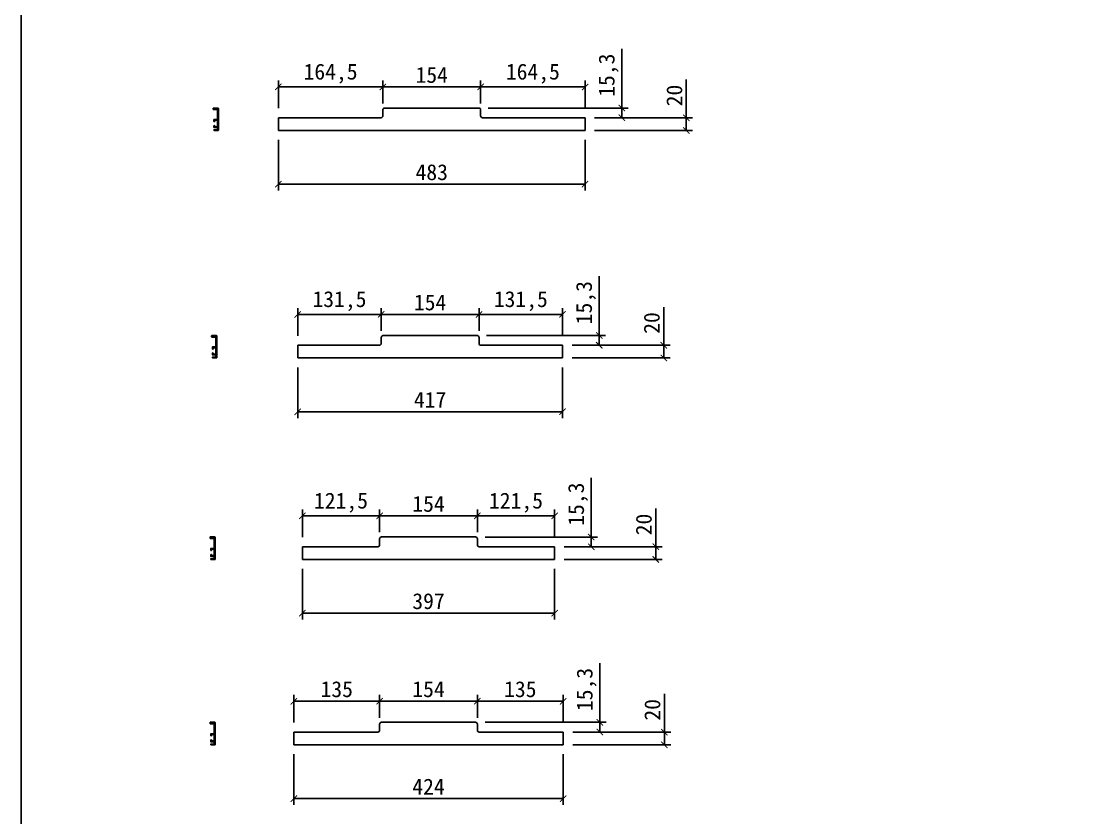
# Model space of a CAD drawing. Header units: millimetres. Extents: x -44117 to 256353, y -2095463 to 65325.
# Drawn here: x 112694 to 114368, y -89062 to -87808 of the extents above; entities that cross this region are included whole.
import ezdxf

# ---------------------------------------------------------------- set-up
doc = ezdxf.new("R2010")
doc.units = ezdxf.units.MM
doc.header["$LTSCALE"] = 10
doc.dimstyles.new('ISO-25', dxfattribs={"dimtxt": 2.5, "dimasz": 2.5, "dimexe": 1, "dimexo": 1, "dimtad": 1, "dimtxsty": 'Standard', "dimblk": 'ARCHTICK', "dimcen": 2.5, "dimadec": 0, "dimazin": 0, "dimtfac": 1, "dimtmove": 0, "dimatfit": 3, "dimfxl": 0, "dimarcsym": 0})

# ---------------------------------------------------------------- blocks, each defined once
blk = doc.blocks.new('_ArchTick')
at = {"color": 0, "linetype": 'ByBlock', "const_width": 0.15}
blk.add_lwpolyline([(-0.5, -0.5), (0.5, 0.5)], dxfattribs=at)
blk = doc.blocks.new('*D2542')
at = {"color": 0, "lineweight": -2}
for p, q in [((113263, -87932.3), (113263, -87901)), ((113417, -87932.3), (113417, -87901)), ((113263, -87911), (113417, -87911))]:
    blk.add_line(p, q, dxfattribs=at)
at = {"layer": 'Defpoints', "color": 0}
for p in [(113417, -87911), (113263, -87947.3), (113417, -87947.3)]:
    blk.add_point(p, dxfattribs=at)
at = {"color": 0, "lineweight": -2, "xscale": 10, "yscale": 10, "zscale": 10, "rotation": 180}
blk.add_blockref('_ArchTick', (113263, -87911), dxfattribs=at)
at = {"color": 0, "lineweight": -2, "xscale": 10, "yscale": 10, "zscale": 10}
blk.add_blockref('_ArchTick', (113417, -87911), dxfattribs=at)
at = {"color": 0, "insert": (113340, -87892.3), "char_height": 25, "attachment_point": 5}
blk.add_mtext('154', dxfattribs=at)
blk = doc.blocks.new('*D2543')
at = {"color": 0, "lineweight": -2}
for p, q in [((113098.5, -87994.6), (113098.5, -88074.2)), ((113581.5, -87994.6), (113581.5, -88074.2)), ((113581.5, -88064.2), (113098.5, -88064.2))]:
    blk.add_line(p, q, dxfattribs=at)
at = {"layer": 'Defpoints', "color": 0}
for p in [(113098.5, -87979.6), (113581.5, -87979.6), (113098.5, -88064.2)]:
    blk.add_point(p, dxfattribs=at)
at = {"color": 0, "lineweight": -2, "xscale": 10, "yscale": 10, "zscale": 10, "rotation": 180}
blk.add_blockref('_ArchTick', (113098.5, -88064.2), dxfattribs=at)
at = {"color": 0, "lineweight": -2, "xscale": 10, "yscale": 10, "zscale": 10}
blk.add_blockref('_ArchTick', (113581.5, -88064.2), dxfattribs=at)
at = {"color": 0, "insert": (113340, -88045.5), "char_height": 25, "attachment_point": 5}
blk.add_mtext('483', dxfattribs=at)
blk = doc.blocks.new('*D2544')
at = {"color": 0, "lineweight": -2}
for p, q in [((113639.3, -87944.3), (113639.3, -87851)), ((113429, -87944.3), (113649.3, -87944.3)), ((113639.3, -87959.6), (113639.3, -87944.3)), ((113596.5, -87959.6), (113649.3, -87959.6))]:
    blk.add_line(p, q, dxfattribs=at)
at = {"layer": 'Defpoints', "color": 0}
for p in [(113414, -87944.3), (113639.3, -87944.3), (113581.5, -87959.6)]:
    blk.add_point(p, dxfattribs=at)
at = {"color": 0, "lineweight": -2, "xscale": 10, "yscale": 10, "zscale": 10}
for p, rotation in [((113639.3, -87944.3), 90), ((113639.3, -87959.6), 270)]:
    blk.add_blockref('_ArchTick', p, dxfattribs=dict(at, rotation=rotation))
at = {"color": 0, "insert": (113618.5, -87892.6), "char_height": 25, "attachment_point": 5, "rotation": 90}
blk.add_mtext('15,3', dxfattribs=at)
blk = doc.blocks.new('*D2545')
at = {"color": 0, "lineweight": -2}
for p, q in [((113740.8, -87959.6), (113740.8, -87899.6)), ((113596.5, -87959.6), (113750.8, -87959.6)), ((113740.8, -87979.6), (113740.8, -87959.6)), ((113596.5, -87979.6), (113750.8, -87979.6))]:
    blk.add_line(p, q, dxfattribs=at)
at = {"layer": 'Defpoints', "color": 0}
for p in [(113581.5, -87959.6), (113740.8, -87959.6), (113581.5, -87979.6)]:
    blk.add_point(p, dxfattribs=at)
at = {"color": 0, "lineweight": -2, "xscale": 10, "yscale": 10, "zscale": 10}
for p, rotation in [((113740.8, -87959.6), 90), ((113740.8, -87979.6), 270)]:
    blk.add_blockref('_ArchTick', p, dxfattribs=dict(at, rotation=rotation))
at = {"color": 0, "insert": (113722.1, -87924.6), "char_height": 25, "attachment_point": 5, "rotation": 90}
blk.add_mtext('20', dxfattribs=at)
blk = doc.blocks.new('*D2546')
at = {"color": 0, "lineweight": -2}
for p, q in [((113098.5, -87944.6), (113098.5, -87901)), ((113263, -87936.9), (113263, -87901)), ((113098.5, -87911), (113263, -87911))]:
    blk.add_line(p, q, dxfattribs=at)
at = {"layer": 'Defpoints', "color": 0}
for p in [(113263, -87911), (113263, -87951.9), (113098.5, -87959.6)]:
    blk.add_point(p, dxfattribs=at)
at = {"color": 0, "lineweight": -2, "xscale": 10, "yscale": 10, "zscale": 10, "rotation": 180}
blk.add_blockref('_ArchTick', (113098.5, -87911), dxfattribs=at)
at = {"color": 0, "lineweight": -2, "xscale": 10, "yscale": 10, "zscale": 10}
blk.add_blockref('_ArchTick', (113263, -87911), dxfattribs=at)
at = {"color": 0, "insert": (113180.7, -87890.2), "char_height": 25, "attachment_point": 5}
blk.add_mtext('164,5', dxfattribs=at)
blk = doc.blocks.new('*D2547')
at = {"color": 0, "lineweight": -2}
for p, q in [((113417, -87936.9), (113417, -87901)), ((113581.5, -87944.6), (113581.5, -87901)), ((113417, -87911), (113581.5, -87911))]:
    blk.add_line(p, q, dxfattribs=at)
at = {"layer": 'Defpoints', "color": 0}
for p in [(113581.5, -87911), (113417, -87951.9), (113581.5, -87959.6)]:
    blk.add_point(p, dxfattribs=at)
at = {"color": 0, "lineweight": -2, "xscale": 10, "yscale": 10, "zscale": 10, "rotation": 180}
blk.add_blockref('_ArchTick', (113417, -87911), dxfattribs=at)
at = {"color": 0, "lineweight": -2, "xscale": 10, "yscale": 10, "zscale": 10}
blk.add_blockref('_ArchTick', (113581.5, -87911), dxfattribs=at)
at = {"color": 0, "insert": (113499.2, -87890.2), "char_height": 25, "attachment_point": 5}
blk.add_mtext('164,5', dxfattribs=at)
blk = doc.blocks.new('*D2548')
at = {"color": 0, "lineweight": -2}
for p, q in [((113260.4, -88290.5), (113260.4, -88259.2)), ((113260.4, -88269.2), (113414.4, -88269.2)), ((113414.4, -88290.5), (113414.4, -88259.2))]:
    blk.add_line(p, q, dxfattribs=at)
at = {"layer": 'Defpoints', "color": 0}
for p in [(113414.4, -88269.2), (113260.4, -88305.5), (113414.4, -88305.5)]:
    blk.add_point(p, dxfattribs=at)
at = {"color": 0, "lineweight": -2, "xscale": 10, "yscale": 10, "zscale": 10, "rotation": 180}
blk.add_blockref('_ArchTick', (113260.4, -88269.2), dxfattribs=at)
at = {"color": 0, "lineweight": -2, "xscale": 10, "yscale": 10, "zscale": 10}
blk.add_blockref('_ArchTick', (113414.4, -88269.2), dxfattribs=at)
at = {"color": 0, "insert": (113337.4, -88250.5), "char_height": 25, "attachment_point": 5}
blk.add_mtext('154', dxfattribs=at)
blk = doc.blocks.new('*D2549')
at = {"color": 0, "lineweight": -2}
for p, q in [((113128.9, -88352.8), (113128.9, -88432.5)), ((113545.9, -88352.8), (113545.9, -88432.5)), ((113545.9, -88422.5), (113128.9, -88422.5))]:
    blk.add_line(p, q, dxfattribs=at)
at = {"layer": 'Defpoints', "color": 0}
for p in [(113128.9, -88337.8), (113545.9, -88337.8), (113128.9, -88422.5)]:
    blk.add_point(p, dxfattribs=at)
at = {"color": 0, "lineweight": -2, "xscale": 10, "yscale": 10, "zscale": 10, "rotation": 180}
blk.add_blockref('_ArchTick', (113128.9, -88422.5), dxfattribs=at)
at = {"color": 0, "lineweight": -2, "xscale": 10, "yscale": 10, "zscale": 10}
blk.add_blockref('_ArchTick', (113545.9, -88422.5), dxfattribs=at)
at = {"color": 0, "insert": (113337.4, -88403.7), "char_height": 25, "attachment_point": 5}
blk.add_mtext('417', dxfattribs=at)
blk = doc.blocks.new('*D2550')
at = {"color": 0, "lineweight": -2}
for p, q in [((113603.7, -88302.5), (113603.7, -88209.2)), ((113426.4, -88302.5), (113613.7, -88302.5)), ((113603.7, -88317.8), (113603.7, -88302.5)), ((113560.9, -88317.8), (113613.7, -88317.8))]:
    blk.add_line(p, q, dxfattribs=at)
at = {"layer": 'Defpoints', "color": 0}
for p in [(113411.4, -88302.5), (113603.7, -88302.5), (113545.9, -88317.8)]:
    blk.add_point(p, dxfattribs=at)
at = {"color": 0, "lineweight": -2, "xscale": 10, "yscale": 10, "zscale": 10}
for p, rotation in [((113603.7, -88302.5), 90), ((113603.7, -88317.8), 270)]:
    blk.add_blockref('_ArchTick', p, dxfattribs=dict(at, rotation=rotation))
at = {"color": 0, "insert": (113582.9, -88250.8), "char_height": 25, "attachment_point": 5, "rotation": 90}
blk.add_mtext('15,3', dxfattribs=at)
blk = doc.blocks.new('*D2551')
at = {"color": 0, "lineweight": -2}
for p, q in [((113705.3, -88317.8), (113705.3, -88257.8)), ((113560.9, -88317.8), (113715.3, -88317.8)), ((113705.3, -88337.8), (113705.3, -88317.8)), ((113560.9, -88337.8), (113715.3, -88337.8))]:
    blk.add_line(p, q, dxfattribs=at)
at = {"layer": 'Defpoints', "color": 0}
for p in [(113545.9, -88317.8), (113705.3, -88317.8), (113545.9, -88337.8)]:
    blk.add_point(p, dxfattribs=at)
at = {"color": 0, "lineweight": -2, "xscale": 10, "yscale": 10, "zscale": 10}
for p, rotation in [((113705.3, -88317.8), 90), ((113705.3, -88337.8), 270)]:
    blk.add_blockref('_ArchTick', p, dxfattribs=dict(at, rotation=rotation))
at = {"color": 0, "insert": (113686.5, -88282.8), "char_height": 25, "attachment_point": 5, "rotation": 90}
blk.add_mtext('20', dxfattribs=at)
blk = doc.blocks.new('*D2552')
at = {"color": 0, "lineweight": -2}
for p, q in [((113128.9, -88302.8), (113128.9, -88259.2)), ((113128.9, -88269.2), (113260.4, -88269.2)), ((113260.4, -88295.2), (113260.4, -88259.2))]:
    blk.add_line(p, q, dxfattribs=at)
at = {"layer": 'Defpoints', "color": 0}
for p in [(113260.4, -88269.2), (113128.9, -88317.8), (113260.4, -88310.2)]:
    blk.add_point(p, dxfattribs=at)
at = {"color": 0, "lineweight": -2, "xscale": 10, "yscale": 10, "zscale": 10, "rotation": 180}
blk.add_blockref('_ArchTick', (113128.9, -88269.2), dxfattribs=at)
at = {"color": 0, "lineweight": -2, "xscale": 10, "yscale": 10, "zscale": 10}
blk.add_blockref('_ArchTick', (113260.4, -88269.2), dxfattribs=at)
at = {"color": 0, "insert": (113194.7, -88248.4), "char_height": 25, "attachment_point": 5}
blk.add_mtext('131,5', dxfattribs=at)
blk = doc.blocks.new('*D2553')
at = {"color": 0, "lineweight": -2}
for p, q in [((113414.4, -88295.2), (113414.4, -88259.2)), ((113414.4, -88269.2), (113545.9, -88269.2)), ((113545.9, -88302.8), (113545.9, -88259.2))]:
    blk.add_line(p, q, dxfattribs=at)
at = {"layer": 'Defpoints', "color": 0}
for p in [(113545.9, -88269.2), (113414.4, -88310.2), (113545.9, -88317.8)]:
    blk.add_point(p, dxfattribs=at)
at = {"color": 0, "lineweight": -2, "xscale": 10, "yscale": 10, "zscale": 10, "rotation": 180}
blk.add_blockref('_ArchTick', (113414.4, -88269.2), dxfattribs=at)
at = {"color": 0, "lineweight": -2, "xscale": 10, "yscale": 10, "zscale": 10}
blk.add_blockref('_ArchTick', (113545.9, -88269.2), dxfattribs=at)
at = {"color": 0, "insert": (113480.2, -88248.4), "char_height": 25, "attachment_point": 5}
blk.add_mtext('131,5', dxfattribs=at)
blk = doc.blocks.new('*D2554')
at = {"color": 0, "lineweight": -2}
for p, q in [((113257.9, -88607.8), (113257.9, -88576.5)), ((113257.9, -88586.5), (113411.9, -88586.5)), ((113411.9, -88607.8), (113411.9, -88576.5))]:
    blk.add_line(p, q, dxfattribs=at)
at = {"layer": 'Defpoints', "color": 0}
for p in [(113411.9, -88586.5), (113257.9, -88622.8), (113411.9, -88622.8)]:
    blk.add_point(p, dxfattribs=at)
at = {"color": 0, "lineweight": -2, "xscale": 10, "yscale": 10, "zscale": 10, "rotation": 180}
blk.add_blockref('_ArchTick', (113257.9, -88586.5), dxfattribs=at)
at = {"color": 0, "lineweight": -2, "xscale": 10, "yscale": 10, "zscale": 10}
blk.add_blockref('_ArchTick', (113411.9, -88586.5), dxfattribs=at)
at = {"color": 0, "insert": (113334.9, -88567.8), "char_height": 25, "attachment_point": 5}
blk.add_mtext('154', dxfattribs=at)
blk = doc.blocks.new('*D2555')
at = {"color": 0, "lineweight": -2}
for p, q in [((113136.4, -88670.1), (113136.4, -88749.7)), ((113533.4, -88670.1), (113533.4, -88749.7)), ((113533.4, -88739.7), (113136.4, -88739.7))]:
    blk.add_line(p, q, dxfattribs=at)
at = {"layer": 'Defpoints', "color": 0}
for p in [(113136.4, -88655.1), (113533.4, -88655.1), (113136.4, -88739.7)]:
    blk.add_point(p, dxfattribs=at)
at = {"color": 0, "lineweight": -2, "xscale": 10, "yscale": 10, "zscale": 10, "rotation": 180}
blk.add_blockref('_ArchTick', (113136.4, -88739.7), dxfattribs=at)
at = {"color": 0, "lineweight": -2, "xscale": 10, "yscale": 10, "zscale": 10}
blk.add_blockref('_ArchTick', (113533.4, -88739.7), dxfattribs=at)
at = {"color": 0, "insert": (113334.9, -88721), "char_height": 25, "attachment_point": 5}
blk.add_mtext('397', dxfattribs=at)
blk = doc.blocks.new('*D2556')
at = {"color": 0, "lineweight": -2}
for p, q in [((113591.2, -88619.8), (113591.2, -88526.4)), ((113423.9, -88619.8), (113601.2, -88619.8)), ((113591.2, -88635.1), (113591.2, -88619.8)), ((113548.4, -88635.1), (113601.2, -88635.1))]:
    blk.add_line(p, q, dxfattribs=at)
at = {"layer": 'Defpoints', "color": 0}
for p in [(113408.9, -88619.8), (113591.2, -88619.8), (113533.4, -88635.1)]:
    blk.add_point(p, dxfattribs=at)
at = {"color": 0, "lineweight": -2, "xscale": 10, "yscale": 10, "zscale": 10}
for p, rotation in [((113591.2, -88619.8), 90), ((113591.2, -88635.1), 270)]:
    blk.add_blockref('_ArchTick', p, dxfattribs=dict(at, rotation=rotation))
at = {"color": 0, "insert": (113570.4, -88568.1), "char_height": 25, "attachment_point": 5, "rotation": 90}
blk.add_mtext('15,3', dxfattribs=at)
blk = doc.blocks.new('*D2557')
at = {"color": 0, "lineweight": -2}
for p, q in [((113692.7, -88635.1), (113692.7, -88575.1)), ((113548.4, -88635.1), (113702.7, -88635.1)), ((113692.7, -88655.1), (113692.7, -88635.1)), ((113548.4, -88655.1), (113702.7, -88655.1))]:
    blk.add_line(p, q, dxfattribs=at)
at = {"layer": 'Defpoints', "color": 0}
for p in [(113533.4, -88635.1), (113692.7, -88635.1), (113533.4, -88655.1)]:
    blk.add_point(p, dxfattribs=at)
at = {"color": 0, "lineweight": -2, "xscale": 10, "yscale": 10, "zscale": 10}
for p, rotation in [((113692.7, -88635.1), 90), ((113692.7, -88655.1), 270)]:
    blk.add_blockref('_ArchTick', p, dxfattribs=dict(at, rotation=rotation))
at = {"color": 0, "insert": (113674, -88600.1), "char_height": 25, "attachment_point": 5, "rotation": 90}
blk.add_mtext('20', dxfattribs=at)
blk = doc.blocks.new('*D2558')
at = {"color": 0, "lineweight": -2}
for p, q in [((113136.4, -88620.1), (113136.4, -88576.5)), ((113136.4, -88586.5), (113257.9, -88586.5)), ((113257.9, -88612.4), (113257.9, -88576.5))]:
    blk.add_line(p, q, dxfattribs=at)
at = {"layer": 'Defpoints', "color": 0}
for p in [(113257.9, -88586.5), (113136.4, -88635.1), (113257.9, -88627.4)]:
    blk.add_point(p, dxfattribs=at)
at = {"color": 0, "lineweight": -2, "xscale": 10, "yscale": 10, "zscale": 10, "rotation": 180}
blk.add_blockref('_ArchTick', (113136.4, -88586.5), dxfattribs=at)
at = {"color": 0, "lineweight": -2, "xscale": 10, "yscale": 10, "zscale": 10}
blk.add_blockref('_ArchTick', (113257.9, -88586.5), dxfattribs=at)
at = {"color": 0, "insert": (113197.1, -88565.7), "char_height": 25, "attachment_point": 5}
blk.add_mtext('121,5', dxfattribs=at)
blk = doc.blocks.new('*D2559')
at = {"color": 0, "lineweight": -2}
for p, q in [((113411.9, -88612.4), (113411.9, -88576.5)), ((113411.9, -88586.5), (113533.4, -88586.5)), ((113533.4, -88620.1), (113533.4, -88576.5))]:
    blk.add_line(p, q, dxfattribs=at)
at = {"layer": 'Defpoints', "color": 0}
for p in [(113533.4, -88586.5), (113411.9, -88627.4), (113533.4, -88635.1)]:
    blk.add_point(p, dxfattribs=at)
at = {"color": 0, "lineweight": -2, "xscale": 10, "yscale": 10, "zscale": 10, "rotation": 180}
blk.add_blockref('_ArchTick', (113411.9, -88586.5), dxfattribs=at)
at = {"color": 0, "lineweight": -2, "xscale": 10, "yscale": 10, "zscale": 10}
blk.add_blockref('_ArchTick', (113533.4, -88586.5), dxfattribs=at)
at = {"color": 0, "insert": (113472.6, -88565.7), "char_height": 25, "attachment_point": 5}
blk.add_mtext('121,5', dxfattribs=at)
blk = doc.blocks.new('*D2560')
at = {"color": 0, "lineweight": -2}
for p, q in [((113257.9, -88899.6), (113257.9, -88868.4)), ((113411.9, -88899.6), (113411.9, -88868.4)), ((113257.9, -88878.4), (113411.9, -88878.4))]:
    blk.add_line(p, q, dxfattribs=at)
at = {"layer": 'Defpoints', "color": 0}
for p in [(113411.9, -88878.4), (113257.9, -88914.6), (113411.9, -88914.6)]:
    blk.add_point(p, dxfattribs=at)
at = {"color": 0, "lineweight": -2, "xscale": 10, "yscale": 10, "zscale": 10, "rotation": 180}
blk.add_blockref('_ArchTick', (113257.9, -88878.4), dxfattribs=at)
at = {"color": 0, "lineweight": -2, "xscale": 10, "yscale": 10, "zscale": 10}
blk.add_blockref('_ArchTick', (113411.9, -88878.4), dxfattribs=at)
at = {"color": 0, "insert": (113334.9, -88859.6), "char_height": 25, "attachment_point": 5}
blk.add_mtext('154', dxfattribs=at)
blk = doc.blocks.new('*D2561')
at = {"color": 0, "lineweight": -2}
for p, q in [((113122.9, -88961.9), (113122.9, -89041.6)), ((113546.9, -88961.9), (113546.9, -89041.6)), ((113546.9, -89031.6), (113122.9, -89031.6))]:
    blk.add_line(p, q, dxfattribs=at)
at = {"layer": 'Defpoints', "color": 0}
for p in [(113122.9, -88946.9), (113546.9, -88946.9), (113122.9, -89031.6)]:
    blk.add_point(p, dxfattribs=at)
at = {"color": 0, "lineweight": -2, "xscale": 10, "yscale": 10, "zscale": 10, "rotation": 180}
blk.add_blockref('_ArchTick', (113122.9, -89031.6), dxfattribs=at)
at = {"color": 0, "lineweight": -2, "xscale": 10, "yscale": 10, "zscale": 10}
blk.add_blockref('_ArchTick', (113546.9, -89031.6), dxfattribs=at)
at = {"color": 0, "insert": (113334.9, -89012.8), "char_height": 25, "attachment_point": 5}
blk.add_mtext('424', dxfattribs=at)
blk = doc.blocks.new('*D2562')
at = {"color": 0, "lineweight": -2}
for p, q in [((113604.7, -88911.6), (113604.7, -88818.3)), ((113423.9, -88911.6), (113614.7, -88911.6)), ((113604.7, -88926.9), (113604.7, -88911.6)), ((113561.9, -88926.9), (113614.7, -88926.9))]:
    blk.add_line(p, q, dxfattribs=at)
at = {"layer": 'Defpoints', "color": 0}
for p in [(113408.9, -88911.6), (113604.7, -88911.6), (113546.9, -88926.9)]:
    blk.add_point(p, dxfattribs=at)
at = {"color": 0, "lineweight": -2, "xscale": 10, "yscale": 10, "zscale": 10}
for p, rotation in [((113604.7, -88911.6), 90), ((113604.7, -88926.9), 270)]:
    blk.add_blockref('_ArchTick', p, dxfattribs=dict(at, rotation=rotation))
at = {"color": 0, "insert": (113583.9, -88859.9), "char_height": 25, "attachment_point": 5, "rotation": 90}
blk.add_mtext('15,3', dxfattribs=at)
blk = doc.blocks.new('*D2563')
at = {"color": 0, "lineweight": -2}
for p, q in [((113706.2, -88926.9), (113706.2, -88866.9)), ((113561.9, -88926.9), (113716.2, -88926.9)), ((113706.2, -88946.9), (113706.2, -88926.9)), ((113561.9, -88946.9), (113716.2, -88946.9))]:
    blk.add_line(p, q, dxfattribs=at)
at = {"layer": 'Defpoints', "color": 0}
for p in [(113546.9, -88926.9), (113706.2, -88926.9), (113546.9, -88946.9)]:
    blk.add_point(p, dxfattribs=at)
at = {"color": 0, "lineweight": -2, "xscale": 10, "yscale": 10, "zscale": 10}
for p, rotation in [((113706.2, -88926.9), 90), ((113706.2, -88946.9), 270)]:
    blk.add_blockref('_ArchTick', p, dxfattribs=dict(at, rotation=rotation))
at = {"color": 0, "insert": (113687.5, -88891.9), "char_height": 25, "attachment_point": 5, "rotation": 90}
blk.add_mtext('20', dxfattribs=at)
blk = doc.blocks.new('*D2564')
at = {"color": 0, "lineweight": -2}
for p, q in [((113122.9, -88911.9), (113122.9, -88868.4)), ((113257.9, -88904.3), (113257.9, -88868.4)), ((113122.9, -88878.4), (113257.9, -88878.4))]:
    blk.add_line(p, q, dxfattribs=at)
at = {"layer": 'Defpoints', "color": 0}
for p in [(113257.9, -88878.4), (113257.9, -88919.3), (113122.9, -88926.9)]:
    blk.add_point(p, dxfattribs=at)
at = {"color": 0, "lineweight": -2, "xscale": 10, "yscale": 10, "zscale": 10, "rotation": 180}
blk.add_blockref('_ArchTick', (113122.9, -88878.4), dxfattribs=at)
at = {"color": 0, "lineweight": -2, "xscale": 10, "yscale": 10, "zscale": 10}
blk.add_blockref('_ArchTick', (113257.9, -88878.4), dxfattribs=at)
at = {"color": 0, "insert": (113190.4, -88859.6), "char_height": 25, "attachment_point": 5}
blk.add_mtext('135', dxfattribs=at)
blk = doc.blocks.new('*D2565')
at = {"color": 0, "lineweight": -2}
for p, q in [((113411.9, -88904.3), (113411.9, -88868.4)), ((113546.9, -88911.9), (113546.9, -88868.4)), ((113411.9, -88878.4), (113546.9, -88878.4))]:
    blk.add_line(p, q, dxfattribs=at)
at = {"layer": 'Defpoints', "color": 0}
for p in [(113546.9, -88878.4), (113411.9, -88919.3), (113546.9, -88926.9)]:
    blk.add_point(p, dxfattribs=at)
at = {"color": 0, "lineweight": -2, "xscale": 10, "yscale": 10, "zscale": 10, "rotation": 180}
blk.add_blockref('_ArchTick', (113411.9, -88878.4), dxfattribs=at)
at = {"color": 0, "lineweight": -2, "xscale": 10, "yscale": 10, "zscale": 10}
blk.add_blockref('_ArchTick', (113546.9, -88878.4), dxfattribs=at)
at = {"color": 0, "insert": (113479.4, -88859.6), "char_height": 25, "attachment_point": 5}
blk.add_mtext('135', dxfattribs=at)

msp = doc.modelspace()

# ---------------------------------------------------------------- linework, layer by layer
for p, q in [((113262.99966, -87947.29651), (113262.99966, -87956.59651)), ((113265.99966, -87944.29651), (113413.99966, -87944.29651)), ((113416.99966, -87947.29651), (113416.99966, -87956.59651)), ((113098.49966, -87979.59651), (113098.49966, -87959.59651)), ((113098.49966, -87959.59651), (113259.99966, -87959.59651)), ((113419.99966, -87959.59651), (113581.49966, -87959.59651)), ((113581.49966, -87979.59651), (113581.49966, -87959.59651)), ((113098.49966, -87979.59651), (113581.49966, -87979.59651)), ((113263.44105, -88302.50197), (113411.44105, -88302.50197)), ((113128.94105, -88337.80197), (113128.94105, -88317.80197)), ((113128.94105, -88317.80197), (113257.44105, -88317.80197)), ((113260.44105, -88305.50197), (113260.44105, -88314.80197)), ((113414.44105, -88305.50197), (113414.44105, -88314.80197)), ((113417.44105, -88317.80197), (113545.94105, -88317.80197)), ((113545.94105, -88337.80197), (113545.94105, -88317.80197)), ((113128.94105, -88337.80197), (113545.94105, -88337.80197)), ((113257.88244, -88622.76966), (113257.88244, -88632.06966)), ((113260.88244, -88619.76966), (113408.88244, -88619.76966)), ((113411.88244, -88622.76966), (113411.88244, -88632.06966)), ((113136.38244, -88655.06966), (113136.38244, -88635.06966)), ((113136.38244, -88635.06966), (113254.88244, -88635.06966)), ((113414.88244, -88635.06966), (113533.38244, -88635.06966)), ((113533.38244, -88655.06966), (113533.38244, -88635.06966)), ((113136.38244, -88655.06966), (113533.38244, -88655.06966)), ((113257.88244, -88914.61116), (113257.88244, -88923.91116)), ((113260.88244, -88911.61116), (113408.88244, -88911.61116)), ((113411.88244, -88914.61116), (113411.88244, -88923.91116)), ((113122.88244, -88946.91116), (113122.88244, -88926.91116)), ((113122.88244, -88926.91116), (113254.88244, -88926.91116)), ((113414.88244, -88926.91116), (113546.88244, -88926.91116)), ((113546.88244, -88946.91116), (113546.88244, -88926.91116)), ((113122.88244, -88946.91116), (113546.88244, -88946.91116))]:
    msp.add_line(p, q)
msp.add_lwpolyline([(112693.72872, -85726.48233), (116042.43804, -85726.48233), (116042.43804, -90057.69806), (112693.72872, -90057.69806)], close=True)
for points in [[(112997.60746, -87979.59651), (113003.70821, -87979.59651, 0.4142135624), (113004.00821, -87979.29651), (113004.00821, -87944.79651, 0.4142135624), (113003.50821, -87944.29651), (112996.50821, -87944.29651, 0.4142135624), (112996.00821, -87944.79651), (112996.00821, -87946.29651, 0.4142135624), (112996.50821, -87946.79651), (113002.10821, -87946.79651, -0.4142135624), (113002.60821, -87947.29651), (113002.60821, -87962.29651), (112997.40821, -87962.29651, 0.4142135624), (112997.10821, -87962.59651), (112997.10821, -87965.19651, 0.4142135624), (112997.60821, -87965.69651), (112997.80821, -87965.69651, 0.4142135624), (112998.30821, -87965.19651), (112998.30821, -87963.49651), (113002.80821, -87963.49651), (113002.80821, -87973.69651), (112998.30821, -87973.69651), (112998.30821, -87972.29651, 0.4142135624), (112997.80821, -87971.79651), (112997.60821, -87971.79651, 0.4142135624), (112997.10821, -87972.29651), (112997.10821, -87974.59651, 0.4142135624), (112997.40821, -87974.89651), (113002.80821, -87974.89651), (113002.80821, -87978.59651), (112997.4084, -87978.59651, 0.4142135624), (112997.10821, -87978.8967), (112997.10821, -87979.09683, 0.4151036141), (112997.60853, -87979.59651)], [(112995.04885, -88337.80197), (113001.1496, -88337.80197, 0.4142135624), (113001.4496, -88337.50197), (113001.4496, -88303.00197, 0.4142135624), (113000.9496, -88302.50197), (112993.9496, -88302.50197, 0.4142135624), (112993.4496, -88303.00197), (112993.4496, -88304.50197, 0.4142135624), (112993.9496, -88305.00197), (112999.5496, -88305.00197, -0.4142135624), (113000.0496, -88305.50197), (113000.0496, -88320.50197), (112994.8496, -88320.50197, 0.4142135624), (112994.5496, -88320.80197), (112994.5496, -88323.40197, 0.4142135624), (112995.0496, -88323.90197), (112995.2496, -88323.90197, 0.4142135624), (112995.7496, -88323.40197), (112995.7496, -88321.70197), (113000.2496, -88321.70197), (113000.2496, -88331.90197), (112995.7496, -88331.90197), (112995.7496, -88330.50197, 0.4142135624), (112995.2496, -88330.00197), (112995.0496, -88330.00197, 0.4142135624), (112994.5496, -88330.50197), (112994.5496, -88332.80197, 0.4142135624), (112994.8496, -88333.10197), (113000.2496, -88333.10197), (113000.2496, -88336.80197), (112994.84979, -88336.80197, 0.4142135624), (112994.5496, -88337.10216), (112994.5496, -88337.30228, 0.4151036141), (112995.04992, -88337.80197)], [(112992.49023, -88655.06966), (112998.59099, -88655.06966, 0.4142135624), (112998.89099, -88654.76966), (112998.89099, -88620.26966, 0.4142135624), (112998.39099, -88619.76966), (112991.39099, -88619.76966, 0.4142135624), (112990.89099, -88620.26966), (112990.89099, -88621.76966, 0.4142135624), (112991.39099, -88622.26966), (112996.99099, -88622.26966, -0.4142135624), (112997.49099, -88622.76966), (112997.49099, -88637.76966), (112992.29099, -88637.76966, 0.4142135624), (112991.99099, -88638.06966), (112991.99099, -88640.66966, 0.4142135624), (112992.49099, -88641.16966), (112992.69099, -88641.16966, 0.4142135624), (112993.19099, -88640.66966), (112993.19099, -88638.96966), (112997.69099, -88638.96966), (112997.69099, -88649.16966), (112993.19099, -88649.16966), (112993.19099, -88647.76966, 0.4142135624), (112992.69099, -88647.26966), (112992.49099, -88647.26966, 0.4142135624), (112991.99099, -88647.76966), (112991.99099, -88650.06966, 0.4142135624), (112992.29099, -88650.36966), (112997.69099, -88650.36966), (112997.69099, -88654.06966), (112992.29118, -88654.06966, 0.4142135624), (112991.99099, -88654.36985), (112991.99099, -88654.56998, 0.4151036141), (112992.49131, -88655.06966)], [(112992.49023, -88946.91116), (112998.59099, -88946.91116, 0.4142135624), (112998.89099, -88946.61116), (112998.89099, -88912.11116, 0.4142135624), (112998.39099, -88911.61116), (112991.39099, -88911.61116, 0.4142135624), (112990.89099, -88912.11116), (112990.89099, -88913.61116, 0.4142135624), (112991.39099, -88914.11116), (112996.99099, -88914.11116, -0.4142135624), (112997.49099, -88914.61116), (112997.49099, -88929.61116), (112992.29099, -88929.61116, 0.4142135624), (112991.99099, -88929.91116), (112991.99099, -88932.51116, 0.4142135624), (112992.49099, -88933.01116), (112992.69099, -88933.01116, 0.4142135624), (112993.19099, -88932.51116), (112993.19099, -88930.81116), (112997.69099, -88930.81116), (112997.69099, -88941.01116), (112993.19099, -88941.01116), (112993.19099, -88939.61116, 0.4142135624), (112992.69099, -88939.11116), (112992.49099, -88939.11116, 0.4142135624), (112991.99099, -88939.61116), (112991.99099, -88941.91116, 0.4142135624), (112992.29099, -88942.21116), (112997.69099, -88942.21116), (112997.69099, -88945.91116), (112992.29118, -88945.91116, 0.4142135624), (112991.99099, -88946.21135), (112991.99099, -88946.41148, 0.4151036141), (112992.49131, -88946.91116)]]:
    msp.add_lwpolyline(points, format="xyb")
for centre, start, end in [((113265.99966, -87947.29651), 90, 180), ((113413.99966, -87947.29651), 360, 90), ((113259.99966, -87956.59651), 270, 0), ((113419.99966, -87956.59651), 180, 270), ((113263.44105, -88305.50197), 90, 180), ((113411.44105, -88305.50197), 360, 90), ((113257.44105, -88314.80197), 270, 0), ((113417.44105, -88314.80197), 180, 270), ((113260.88244, -88622.76966), 90, 180), ((113408.88244, -88622.76966), 360, 90), ((113254.88244, -88632.06966), 270, 0), ((113414.88244, -88632.06966), 180, 270), ((113254.88244, -88923.91116), 270, 0), ((113260.88244, -88914.61116), 90, 180), ((113408.88244, -88914.61116), 360, 90), ((113414.88244, -88923.91116), 180, 270)]:
    msp.add_arc(centre, 3, start, end)

# ---------------------------------------------------------------- dimensions: what is measured, and where the dimension line sits
for base, p1, p2, picture, middle in [((113639.30597, -87944.29651), (113581.49966, -87959.59651), (113413.99966, -87944.29651), '*D2544', (113618.47263, -87892.62984)), ((113740.83018, -87959.59651), (113581.49966, -87979.59651), (113581.49966, -87959.59651), '*D2545', (113722.08018, -87924.59651)), ((113603.74736, -88302.50197), (113545.94105, -88317.80197), (113411.44105, -88302.50197), '*D2550', (113582.91402, -88250.8353)), ((113705.27157, -88317.80197), (113545.94105, -88337.80197), (113545.94105, -88317.80197), '*D2551', (113686.52157, -88282.80197)), ((113591.18875, -88619.76966), (113533.38244, -88635.06966), (113408.88244, -88619.76966), '*D2556', (113570.35541, -88568.103)), ((113692.71296, -88635.06966), (113533.38244, -88655.06966), (113533.38244, -88635.06966), '*D2557', (113673.96296, -88600.06966)), ((113604.68875, -88911.61116), (113546.88244, -88926.91116), (113408.88244, -88911.61116), '*D2562', (113583.85541, -88859.9445)), ((113706.21296, -88926.91116), (113546.88244, -88946.91116), (113546.88244, -88926.91116), '*D2563', (113687.46296, -88891.91116))]:
    dim = msp.add_linear_dim(base=base, p1=p1, p2=p2, angle=90, dimstyle='ISO-25', override={"dimscale": 10, "dimasz": 1, "dimexo": 1.5})
    dim.commit()
    dim.dimension.update_dxf_attribs({"geometry": picture, "text_midpoint": middle})
for base, p1, p2, picture, middle in [((113262.99966, -87911.03945), (113098.49966, -87959.59651), (113262.99966, -87951.94651), '*D2546', (113180.74966, -87890.20611)), ((113416.99966, -87911.03945), (113262.99966, -87947.29651), (113416.99966, -87947.29651), '*D2542', (113339.99966, -87892.28945)), ((113581.49966, -87911.03945), (113416.99966, -87951.94651), (113581.49966, -87959.59651), '*D2547', (113499.24966, -87890.20611)), ((113098.49966, -88064.24883), (113581.49966, -87979.59651), (113098.49966, -87979.59651), '*D2543', (113339.99966, -88045.49883)), ((113260.44105, -88269.2449), (113128.94105, -88317.80197), (113260.44105, -88310.15197), '*D2552', (113194.69105, -88248.41157)), ((113414.44105, -88269.2449), (113260.44105, -88305.50197), (113414.44105, -88305.50197), '*D2548', (113337.44105, -88250.4949)), ((113545.94105, -88269.2449), (113414.44105, -88310.15197), (113545.94105, -88317.80197), '*D2553', (113480.19105, -88248.41157)), ((113128.94105, -88422.45429), (113545.94105, -88337.80197), (113128.94105, -88337.80197), '*D2549', (113337.44105, -88403.70429)), ((113257.88244, -88586.5126), (113136.38244, -88635.06966), (113257.88244, -88627.41966), '*D2558', (113197.13244, -88565.67926)), ((113411.88244, -88586.5126), (113257.88244, -88622.76966), (113411.88244, -88622.76966), '*D2554', (113334.88244, -88567.7626)), ((113533.38244, -88586.5126), (113411.88244, -88627.41966), (113533.38244, -88635.06966), '*D2559', (113472.63244, -88565.67926)), ((113136.38244, -88739.72198), (113533.38244, -88655.06966), (113136.38244, -88655.06966), '*D2555', (113334.88244, -88720.97198)), ((113257.88244, -88878.3541), (113122.88244, -88926.91116), (113257.88244, -88919.26116), '*D2564', (113190.38244, -88859.6041)), ((113411.88244, -88878.3541), (113257.88244, -88914.61116), (113411.88244, -88914.61116), '*D2560', (113334.88244, -88859.6041)), ((113546.88244, -88878.3541), (113411.88244, -88919.26116), (113546.88244, -88926.91116), '*D2565', (113479.38244, -88859.6041)), ((113122.88244, -89031.56348), (113546.88244, -88946.91116), (113122.88244, -88946.91116), '*D2561', (113334.88244, -89012.81348))]:
    dim = msp.add_linear_dim(base=base, p1=p1, p2=p2, dimstyle='ISO-25', override={"dimscale": 10, "dimasz": 1, "dimexo": 1.5})
    dim.commit()
    dim.dimension.update_dxf_attribs({"geometry": picture, "text_midpoint": middle})

doc.saveas('drawing.dxf')
